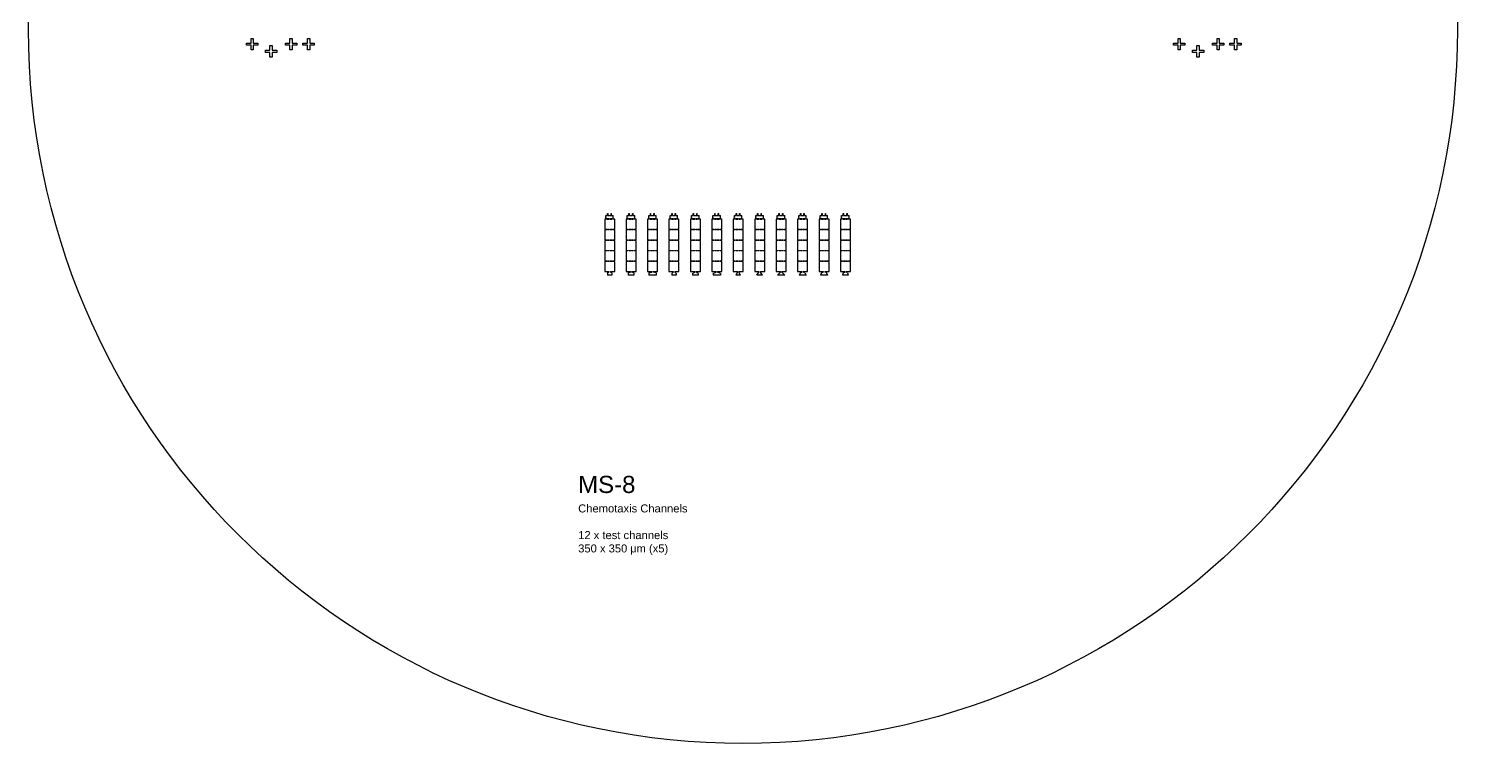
# Model space of a CAD drawing. Header units: millimetres. Extents: x 17265 to 209211, y 27598 to 77598.
# Drawn here: x 159211 to 209211, y 27598 to 52624 of the extents above; entities that cross this region are included whole.
import ezdxf

# ---------------------------------------------------------------- set-up
doc = ezdxf.new("R2010")
doc.units = ezdxf.units.MM
doc.layers.add('CLEAR', color=140, linetype='Continuous')
doc.layers.add('OPAQUE', color=10, linetype='Continuous')
doc.styles.get("Standard").update_dxf_attribs({"font": 'arial.ttf'})

msp = doc.modelspace()

# ---------------------------------------------------------------- linework, layer by layer
at = {"layer": 'CLEAR'}
for p, q in [((179411, 45980), (179411, 46080)), ((179411, 46080), (179471, 46080)), ((179471, 46080), (179471, 46150)), ((179471, 46150), (179491, 46150)), ((179491, 46080), (179491, 46150)), ((179491, 46080), (179593, 46080)), ((179593, 46080), (179593, 46150)), ((179593, 46150), (179613, 46150)), ((179613, 46080), (179613, 46150)), ((179613, 46080), (179673, 46080)), ((179673, 45980), (179673, 46080)), ((180161, 45980), (180161, 46080)), ((180161, 46080), (180221, 46080)), ((180221, 46080), (180221, 46150)), ((180221, 46150), (180241, 46150)), ((180241, 46080), (180241, 46150)), ((180241, 46080), (180343, 46080)), ((180343, 46080), (180343, 46150)), ((180343, 46150), (180363, 46150)), ((180363, 46080), (180363, 46150)), ((180363, 46080), (180423, 46080)), ((180423, 45980), (180423, 46080)), ((180911, 45980), (180911, 46080)), ((180911, 46080), (180971, 46080)), ((180971, 46080), (180971, 46150)), ((180971, 46150), (180991, 46150)), ((180991, 46080), (180991, 46150)), ((180991, 46080), (181093, 46080)), ((181093, 46080), (181093, 46150)), ((181093, 46150), (181113, 46150)), ((181113, 46080), (181113, 46150)), ((181113, 46080), (181173, 46080)), ((181173, 45980), (181173, 46080)), ((181661, 45980), (181661, 46080)), ((181661, 46080), (181721, 46080)), ((181721, 46080), (181721, 46150)), ((181721, 46150), (181741, 46150)), ((181741, 46080), (181741, 46150)), ((181741, 46080), (181843, 46080)), ((181843, 46080), (181843, 46150)), ((181843, 46150), (181863, 46150)), ((181863, 46080), (181863, 46150)), ((181863, 46080), (181923, 46080)), ((181923, 45980), (181923, 46080)), ((182411, 45980), (182411, 46080)), ((182411, 46080), (182471, 46080)), ((182471, 46080), (182471, 46150)), ((182471, 46150), (182491, 46150)), ((182491, 46080), (182491, 46150)), ((182491, 46080), (182593, 46080)), ((182593, 46080), (182593, 46150)), ((182593, 46150), (182613, 46150)), ((182613, 46080), (182613, 46150)), ((182613, 46080), (182673, 46080)), ((182673, 45980), (182673, 46080)), ((183161, 45980), (183161, 46080)), ((183161, 46080), (183221, 46080)), ((183221, 46080), (183221, 46150)), ((183221, 46150), (183241, 46150)), ((183241, 46080), (183241, 46150)), ((183241, 46080), (183343, 46080)), ((183343, 46080), (183343, 46150)), ((183343, 46150), (183363, 46150)), ((183363, 46080), (183363, 46150)), ((183363, 46080), (183423, 46080)), ((183423, 45980), (183423, 46080)), ((183911, 45980), (183911, 46080)), ((183911, 46080), (183971, 46080)), ((183971, 46080), (183971, 46150)), ((183971, 46150), (183991, 46150)), ((183991, 46080), (183991, 46150)), ((183991, 46080), (184093, 46080)), ((184093, 46080), (184093, 46150)), ((184093, 46150), (184113, 46150)), ((184113, 46080), (184113, 46150)), ((184113, 46080), (184173, 46080)), ((184173, 45980), (184173, 46080)), ((184661, 45980), (184661, 46080)), ((184661, 46080), (184721, 46080)), ((184721, 46080), (184721, 46150)), ((184721, 46150), (184741, 46150)), ((184741, 46080), (184741, 46150)), ((184741, 46080), (184843, 46080)), ((184843, 46080), (184843, 46150)), ((184843, 46150), (184863, 46150)), ((184863, 46080), (184863, 46150)), ((184863, 46080), (184923, 46080)), ((184923, 45980), (184923, 46080)), ((185411, 45980), (185411, 46080)), ((185411, 46080), (185471, 46080)), ((185471, 46080), (185471, 46150)), ((185471, 46150), (185491, 46150)), ((185491, 46080), (185491, 46150)), ((185491, 46080), (185593, 46080)), ((185593, 46080), (185593, 46150)), ((185593, 46150), (185613, 46150)), ((185613, 46080), (185613, 46150)), ((185613, 46080), (185673, 46080)), ((185673, 45980), (185673, 46080)), ((186161, 45980), (186161, 46080)), ((186161, 46080), (186221, 46080)), ((186221, 46080), (186221, 46150)), ((186221, 46150), (186241, 46150)), ((186241, 46080), (186241, 46150)), ((186241, 46080), (186343, 46080)), ((186343, 46080), (186343, 46150)), ((186343, 46150), (186363, 46150)), ((186363, 46080), (186363, 46150)), ((186363, 46080), (186423, 46080)), ((186423, 45980), (186423, 46080)), ((186911, 45980), (186911, 46080)), ((186911, 46080), (186971, 46080)), ((186971, 46080), (186971, 46150)), ((186971, 46150), (186991, 46150)), ((186991, 46080), (186991, 46150)), ((186991, 46080), (187093, 46080)), ((187093, 46080), (187093, 46150)), ((187093, 46150), (187113, 46150)), ((187113, 46080), (187113, 46150)), ((187113, 46080), (187173, 46080)), ((187173, 45980), (187173, 46080)), ((187661, 45980), (187661, 46080)), ((187661, 46080), (187721, 46080)), ((187721, 46080), (187721, 46150)), ((187721, 46150), (187741, 46150)), ((187741, 46080), (187741, 46150)), ((187741, 46080), (187843, 46080)), ((187843, 46080), (187843, 46150)), ((187843, 46150), (187863, 46150)), ((187863, 46080), (187863, 46150)), ((187863, 46080), (187923, 46080)), ((187923, 45980), (187923, 46080)), ((179441, 45980), (179411, 45980)), ((179441, 45950), (179441, 45980)), ((179443, 45600), (179443, 45580)), ((179643, 45950), (179643, 45980)), ((179643, 45980), (179673, 45980)), ((179648, 45580), (179648, 45600)), ((180191, 45980), (180161, 45980)), ((180191, 45950), (180191, 45980)), ((180193, 45600), (180193, 45580)), ((180393, 45950), (180393, 45980)), ((180393, 45980), (180423, 45980)), ((180398, 45580), (180398, 45600)), ((180941, 45980), (180911, 45980)), ((180941, 45950), (180941, 45980)), ((180943, 45600), (180943, 45580)), ((181143, 45950), (181143, 45980)), ((181143, 45980), (181173, 45980)), ((181148, 45580), (181148, 45600)), ((181691, 45980), (181661, 45980)), ((181691, 45950), (181691, 45980)), ((181693, 45600), (181693, 45580)), ((181893, 45950), (181893, 45980)), ((181893, 45980), (181923, 45980)), ((181898, 45580), (181898, 45600)), ((182441, 45980), (182411, 45980)), ((182441, 45950), (182441, 45980)), ((182443, 45600), (182443, 45580)), ((182643, 45950), (182643, 45980)), ((182643, 45980), (182673, 45980)), ((182648, 45580), (182648, 45600)), ((183191, 45980), (183161, 45980)), ((183191, 45950), (183191, 45980)), ((183193, 45600), (183193, 45580)), ((183393, 45950), (183393, 45980)), ((183393, 45980), (183423, 45980)), ((183398, 45580), (183398, 45600)), ((183941, 45980), (183911, 45980)), ((183941, 45950), (183941, 45980)), ((183943, 45600), (183943, 45580)), ((184143, 45950), (184143, 45980)), ((184143, 45980), (184173, 45980)), ((184148, 45580), (184148, 45600)), ((184691, 45980), (184661, 45980)), ((184691, 45950), (184691, 45980)), ((184693, 45600), (184693, 45580)), ((184893, 45950), (184893, 45980)), ((184893, 45980), (184923, 45980)), ((184898, 45580), (184898, 45600)), ((185441, 45980), (185411, 45980)), ((185441, 45950), (185441, 45980)), ((185443, 45600), (185443, 45580)), ((185643, 45950), (185643, 45980)), ((185643, 45980), (185673, 45980)), ((185648, 45580), (185648, 45600)), ((186191, 45980), (186161, 45980)), ((186191, 45950), (186191, 45980)), ((186193, 45600), (186193, 45580)), ((186393, 45950), (186393, 45980)), ((186393, 45980), (186423, 45980)), ((186398, 45580), (186398, 45600)), ((186941, 45980), (186911, 45980)), ((186941, 45950), (186941, 45980)), ((186943, 45600), (186943, 45580)), ((187143, 45950), (187143, 45980)), ((187143, 45980), (187173, 45980)), ((187148, 45580), (187148, 45600)), ((187691, 45980), (187661, 45980)), ((187691, 45950), (187691, 45980)), ((187693, 45600), (187693, 45580)), ((187893, 45950), (187893, 45980)), ((187893, 45980), (187923, 45980)), ((187898, 45580), (187898, 45600)), ((179443, 45230), (179443, 45210)), ((179648, 45210), (179648, 45230)), ((180193, 45230), (180193, 45210)), ((180398, 45210), (180398, 45230)), ((180943, 45230), (180943, 45210)), ((181148, 45210), (181148, 45230)), ((181693, 45230), (181693, 45210)), ((181898, 45210), (181898, 45230)), ((182443, 45230), (182443, 45210)), ((182648, 45210), (182648, 45230)), ((183193, 45230), (183193, 45210)), ((183398, 45210), (183398, 45230)), ((183943, 45230), (183943, 45210)), ((184148, 45210), (184148, 45230)), ((184693, 45230), (184693, 45210)), ((184898, 45210), (184898, 45230)), ((185443, 45230), (185443, 45210)), ((185648, 45210), (185648, 45230)), ((186193, 45230), (186193, 45210)), ((186398, 45210), (186398, 45230)), ((186943, 45230), (186943, 45210)), ((187148, 45210), (187148, 45230)), ((187693, 45230), (187693, 45210)), ((187898, 45210), (187898, 45230)), ((179443, 44860), (179443, 44840)), ((179648, 44840), (179648, 44860)), ((180193, 44860), (180193, 44840)), ((180398, 44840), (180398, 44860)), ((180943, 44860), (180943, 44840)), ((181148, 44840), (181148, 44860)), ((181693, 44860), (181693, 44840)), ((181898, 44840), (181898, 44860)), ((182443, 44860), (182443, 44840)), ((182648, 44840), (182648, 44860)), ((183193, 44860), (183193, 44840)), ((183398, 44840), (183398, 44860)), ((183943, 44860), (183943, 44840)), ((184148, 44840), (184148, 44860)), ((184693, 44860), (184693, 44840)), ((184898, 44840), (184898, 44860)), ((185443, 44860), (185443, 44840)), ((185648, 44840), (185648, 44860)), ((186193, 44860), (186193, 44840)), ((186398, 44840), (186398, 44860)), ((186943, 44860), (186943, 44840)), ((187148, 44840), (187148, 44860)), ((187693, 44860), (187693, 44840)), ((187898, 44840), (187898, 44860)), ((179443, 44490), (179443, 44470)), ((179471, 44075), (179521, 44100)), ((179471, 44075), (179471, 43995)), ((179521, 44120), (179521, 44100)), ((179571, 44120), (179571, 44100)), ((179621, 44075), (179571, 44100)), ((179621, 44075), (179621, 43995)), ((179648, 44470), (179648, 44490)), ((180193, 44490), (180193, 44470)), ((180196, 44075), (180271, 44100)), ((180196, 44075), (180196, 43995)), ((180271, 44120), (180271, 44100)), ((180321, 44120), (180321, 44100)), ((180396, 44075), (180321, 44100)), ((180396, 44075), (180396, 43995)), ((180398, 44470), (180398, 44490)), ((180921, 44075), (181021, 44100)), ((180921, 44075), (180921, 43995)), ((180943, 44490), (180943, 44470)), ((181021, 44120), (181021, 44100)), ((181071, 44120), (181071, 44100)), ((181171, 44075), (181071, 44100)), ((181148, 44470), (181148, 44490)), ((181171, 44075), (181171, 43995)), ((181693, 44490), (181693, 44470)), ((181721, 44050), (181771, 44100)), ((181721, 44050), (181721, 43995)), ((181771, 44120), (181771, 44100)), ((181821, 44120), (181821, 44100)), ((181871, 44050), (181821, 44100)), ((181871, 44050), (181871, 43995)), ((181898, 44470), (181898, 44490)), ((182443, 44490), (182443, 44470)), ((182446, 44050), (182521, 44100)), ((182446, 44050), (182446, 43995)), ((182521, 44120), (182521, 44100)), ((182571, 44120), (182571, 44100)), ((182646, 44050), (182571, 44100)), ((182646, 44050), (182646, 43995)), ((182648, 44470), (182648, 44490)), ((183171, 44050), (183271, 44100)), ((183171, 44050), (183171, 43995)), ((183193, 44490), (183193, 44470)), ((183271, 44120), (183271, 44100)), ((183321, 44120), (183321, 44100)), ((183421, 44050), (183321, 44100)), ((183398, 44470), (183398, 44490)), ((183421, 44050), (183421, 43995)), ((183943, 44490), (183943, 44470)), ((183971, 43995), (184021, 44100)), ((184021, 44120), (184021, 44100)), ((184071, 44120), (184071, 44100)), ((184121, 43995), (184071, 44100)), ((184148, 44470), (184148, 44490)), ((184693, 44490), (184693, 44470)), ((184696, 43995), (184771, 44100)), ((184771, 44120), (184771, 44100)), ((184821, 44120), (184821, 44100)), ((184896, 43995), (184821, 44100)), ((184898, 44470), (184898, 44490)), ((185421, 43995), (185521, 44100)), ((185443, 44490), (185443, 44470)), ((185521, 44120), (185521, 44100)), ((185571, 44120), (185571, 44100)), ((185671, 43995), (185571, 44100)), ((185648, 44470), (185648, 44490)), ((186221, 44075), (186171, 43995)), ((186193, 44490), (186193, 44470)), ((186221, 44075), (186271, 44100)), ((186271, 44120), (186271, 44100)), ((186321, 44120), (186321, 44100)), ((186371, 44075), (186321, 44100)), ((186371, 44075), (186421, 43995)), ((186398, 44470), (186398, 44490)), ((186971, 44090), (186921, 43995)), ((186943, 44490), (186943, 44470)), ((186971, 44090), (187021, 44100)), ((187021, 44120), (187021, 44100)), ((187071, 44120), (187071, 44100)), ((187121, 44090), (187071, 44100)), ((187121, 44090), (187171, 43995)), ((187148, 44470), (187148, 44490)), ((187693, 44490), (187693, 44470)), ((187721, 44075), (187696, 43995)), ((187721, 44075), (187771, 44100)), ((187771, 44120), (187771, 44100)), ((187821, 44120), (187821, 44100)), ((187871, 44075), (187821, 44100)), ((187871, 44075), (187896, 43995)), ((187898, 44470), (187898, 44490)), ((179621, 43995), (179471, 43995)), ((180396, 43995), (180196, 43995)), ((181171, 43995), (180921, 43995)), ((181871, 43995), (181721, 43995)), ((182646, 43995), (182446, 43995)), ((183421, 43995), (183171, 43995)), ((183971, 43995), (183971, 43995)), ((184121, 43995), (183971, 43995)), ((184121, 43995), (184121, 43995)), ((184696, 43995), (184696, 43995)), ((184896, 43995), (184696, 43995)), ((184896, 43995), (184896, 43995)), ((185421, 43995), (185421, 43995)), ((185671, 43995), (185421, 43995)), ((185671, 43995), (185671, 43995)), ((186421, 43995), (186171, 43995)), ((187171, 43995), (186921, 43995)), ((187896, 43995), (187696, 43995))]:
    msp.add_line(p, q, dxfattribs=at)
for points in [[(179441, 45950), (179371, 45950), (179371, 45600), (179443, 45600)], [(179443, 45580), (179371, 45580), (179371, 45230), (179443, 45230)], [(179648, 45600), (179721, 45600), (179721, 45950), (179643, 45950)], [(179648, 45230), (179721, 45230), (179721, 45580), (179648, 45580)], [(180191, 45950), (180121, 45950), (180121, 45600), (180193, 45600)], [(180193, 45580), (180121, 45580), (180121, 45230), (180193, 45230)], [(180398, 45600), (180471, 45600), (180471, 45950), (180393, 45950)], [(180398, 45230), (180471, 45230), (180471, 45580), (180398, 45580)], [(180941, 45950), (180871, 45950), (180871, 45600), (180943, 45600)], [(180943, 45580), (180871, 45580), (180871, 45230), (180943, 45230)], [(181148, 45600), (181221, 45600), (181221, 45950), (181143, 45950)], [(181148, 45230), (181221, 45230), (181221, 45580), (181148, 45580)], [(181691, 45950), (181621, 45950), (181621, 45600), (181693, 45600)], [(181693, 45580), (181621, 45580), (181621, 45230), (181693, 45230)], [(181898, 45600), (181971, 45600), (181971, 45950), (181893, 45950)], [(181898, 45230), (181971, 45230), (181971, 45580), (181898, 45580)], [(182441, 45950), (182371, 45950), (182371, 45600), (182443, 45600)], [(182443, 45580), (182371, 45580), (182371, 45230), (182443, 45230)], [(182648, 45600), (182721, 45600), (182721, 45950), (182643, 45950)], [(182648, 45230), (182721, 45230), (182721, 45580), (182648, 45580)], [(183191, 45950), (183121, 45950), (183121, 45600), (183193, 45600)], [(183193, 45580), (183121, 45580), (183121, 45230), (183193, 45230)], [(183398, 45600), (183471, 45600), (183471, 45950), (183393, 45950)], [(183398, 45230), (183471, 45230), (183471, 45580), (183398, 45580)], [(183941, 45950), (183871, 45950), (183871, 45600), (183943, 45600)], [(183943, 45580), (183871, 45580), (183871, 45230), (183943, 45230)], [(184148, 45600), (184221, 45600), (184221, 45950), (184143, 45950)], [(184148, 45230), (184221, 45230), (184221, 45580), (184148, 45580)], [(184691, 45950), (184621, 45950), (184621, 45600), (184693, 45600)], [(184693, 45580), (184621, 45580), (184621, 45230), (184693, 45230)], [(184898, 45600), (184971, 45600), (184971, 45950), (184893, 45950)], [(184898, 45230), (184971, 45230), (184971, 45580), (184898, 45580)], [(185441, 45950), (185371, 45950), (185371, 45600), (185443, 45600)], [(185443, 45580), (185371, 45580), (185371, 45230), (185443, 45230)], [(185648, 45600), (185721, 45600), (185721, 45950), (185643, 45950)], [(185648, 45230), (185721, 45230), (185721, 45580), (185648, 45580)], [(186191, 45950), (186121, 45950), (186121, 45600), (186193, 45600)], [(186193, 45580), (186121, 45580), (186121, 45230), (186193, 45230)], [(186398, 45600), (186471, 45600), (186471, 45950), (186393, 45950)], [(186398, 45230), (186471, 45230), (186471, 45580), (186398, 45580)], [(186941, 45950), (186871, 45950), (186871, 45600), (186943, 45600)], [(186943, 45580), (186871, 45580), (186871, 45230), (186943, 45230)], [(187148, 45600), (187221, 45600), (187221, 45950), (187143, 45950)], [(187148, 45230), (187221, 45230), (187221, 45580), (187148, 45580)], [(187691, 45950), (187621, 45950), (187621, 45600), (187693, 45600)], [(187693, 45580), (187621, 45580), (187621, 45230), (187693, 45230)], [(187898, 45600), (187971, 45600), (187971, 45950), (187893, 45950)], [(187898, 45230), (187971, 45230), (187971, 45580), (187898, 45580)], [(179443, 45210), (179371, 45210), (179371, 44860), (179443, 44860)], [(179648, 44860), (179721, 44860), (179721, 45210), (179648, 45210)], [(180193, 45210), (180121, 45210), (180121, 44860), (180193, 44860)], [(180398, 44860), (180471, 44860), (180471, 45210), (180398, 45210)], [(180943, 45210), (180871, 45210), (180871, 44860), (180943, 44860)], [(181148, 44860), (181221, 44860), (181221, 45210), (181148, 45210)], [(181693, 45210), (181621, 45210), (181621, 44860), (181693, 44860)], [(181898, 44860), (181971, 44860), (181971, 45210), (181898, 45210)], [(182443, 45210), (182371, 45210), (182371, 44860), (182443, 44860)], [(182648, 44860), (182721, 44860), (182721, 45210), (182648, 45210)], [(183193, 45210), (183121, 45210), (183121, 44860), (183193, 44860)], [(183398, 44860), (183471, 44860), (183471, 45210), (183398, 45210)], [(183943, 45210), (183871, 45210), (183871, 44860), (183943, 44860)], [(184148, 44860), (184221, 44860), (184221, 45210), (184148, 45210)], [(184693, 45210), (184621, 45210), (184621, 44860), (184693, 44860)], [(184898, 44860), (184971, 44860), (184971, 45210), (184898, 45210)], [(185443, 45210), (185371, 45210), (185371, 44860), (185443, 44860)], [(185648, 44860), (185721, 44860), (185721, 45210), (185648, 45210)], [(186193, 45210), (186121, 45210), (186121, 44860), (186193, 44860)], [(186398, 44860), (186471, 44860), (186471, 45210), (186398, 45210)], [(186943, 45210), (186871, 45210), (186871, 44860), (186943, 44860)], [(187148, 44860), (187221, 44860), (187221, 45210), (187148, 45210)], [(187693, 45210), (187621, 45210), (187621, 44860), (187693, 44860)], [(187898, 44860), (187971, 44860), (187971, 45210), (187898, 45210)], [(179443, 44840), (179371, 44840), (179371, 44490), (179443, 44490)], [(179648, 44490), (179721, 44490), (179721, 44840), (179648, 44840)], [(180193, 44840), (180121, 44840), (180121, 44490), (180193, 44490)], [(180398, 44490), (180471, 44490), (180471, 44840), (180398, 44840)], [(180943, 44840), (180871, 44840), (180871, 44490), (180943, 44490)], [(181148, 44490), (181221, 44490), (181221, 44840), (181148, 44840)], [(181693, 44840), (181621, 44840), (181621, 44490), (181693, 44490)], [(181898, 44490), (181971, 44490), (181971, 44840), (181898, 44840)], [(182443, 44840), (182371, 44840), (182371, 44490), (182443, 44490)], [(182648, 44490), (182721, 44490), (182721, 44840), (182648, 44840)], [(183193, 44840), (183121, 44840), (183121, 44490), (183193, 44490)], [(183398, 44490), (183471, 44490), (183471, 44840), (183398, 44840)], [(183943, 44840), (183871, 44840), (183871, 44490), (183943, 44490)], [(184148, 44490), (184221, 44490), (184221, 44840), (184148, 44840)], [(184693, 44840), (184621, 44840), (184621, 44490), (184693, 44490)], [(184898, 44490), (184971, 44490), (184971, 44840), (184898, 44840)], [(185443, 44840), (185371, 44840), (185371, 44490), (185443, 44490)], [(185648, 44490), (185721, 44490), (185721, 44840), (185648, 44840)], [(186193, 44840), (186121, 44840), (186121, 44490), (186193, 44490)], [(186398, 44490), (186471, 44490), (186471, 44840), (186398, 44840)], [(186943, 44840), (186871, 44840), (186871, 44490), (186943, 44490)], [(187148, 44490), (187221, 44490), (187221, 44840), (187148, 44840)], [(187693, 44840), (187621, 44840), (187621, 44490), (187693, 44490)], [(187898, 44490), (187971, 44490), (187971, 44840), (187898, 44840)], [(179443, 44470), (179371, 44470), (179371, 44120), (179521, 44120)], [(179571, 44120), (179721, 44120), (179721, 44470), (179648, 44470)], [(180193, 44470), (180121, 44470), (180121, 44120), (180271, 44120)], [(180321, 44120), (180471, 44120), (180471, 44470), (180398, 44470)], [(180943, 44470), (180871, 44470), (180871, 44120), (181021, 44120)], [(181071, 44120), (181221, 44120), (181221, 44470), (181148, 44470)], [(181693, 44470), (181621, 44470), (181621, 44120), (181771, 44120)], [(181821, 44120), (181971, 44120), (181971, 44470), (181898, 44470)], [(182443, 44470), (182371, 44470), (182371, 44120), (182521, 44120)], [(182571, 44120), (182721, 44120), (182721, 44470), (182648, 44470)], [(183193, 44470), (183121, 44470), (183121, 44120), (183271, 44120)], [(183321, 44120), (183471, 44120), (183471, 44470), (183398, 44470)], [(183943, 44470), (183871, 44470), (183871, 44120), (184021, 44120)], [(184071, 44120), (184221, 44120), (184221, 44470), (184148, 44470)], [(184693, 44470), (184621, 44470), (184621, 44120), (184771, 44120)], [(184821, 44120), (184971, 44120), (184971, 44470), (184898, 44470)], [(185443, 44470), (185371, 44470), (185371, 44120), (185521, 44120)], [(185571, 44120), (185721, 44120), (185721, 44470), (185648, 44470)], [(186193, 44470), (186121, 44470), (186121, 44120), (186271, 44120)], [(186321, 44120), (186471, 44120), (186471, 44470), (186398, 44470)], [(186943, 44470), (186871, 44470), (186871, 44120), (187021, 44120)], [(187071, 44120), (187221, 44120), (187221, 44470), (187148, 44470)], [(187693, 44470), (187621, 44470), (187621, 44120), (187771, 44120)], [(187821, 44120), (187971, 44120), (187971, 44470), (187898, 44470)]]:
    msp.add_lwpolyline(points, dxfattribs=at)
at = {"layer": 'OPAQUE'}
for p, q in [((179461, 45980), (179531, 45980)), ((179461, 45980), (179461, 45950)), ((179461, 45950), (179531, 45950)), ((179473, 45600), (179473, 45580)), ((179531, 45950), (179531, 45980)), ((179531, 45580), (179531, 45600)), ((179561, 45980), (179623, 45980)), ((179561, 45980), (179561, 45950)), ((179561, 45950), (179623, 45950)), ((179561, 45580), (179561, 45600)), ((179618, 45580), (179618, 45600)), ((179623, 45950), (179623, 45980)), ((180211, 45980), (180281, 45980)), ((180211, 45980), (180211, 45950)), ((180211, 45950), (180281, 45950)), ((180223, 45600), (180223, 45580)), ((180281, 45950), (180281, 45980)), ((180281, 45580), (180281, 45600)), ((180311, 45980), (180373, 45980)), ((180311, 45980), (180311, 45950)), ((180311, 45950), (180373, 45950)), ((180311, 45580), (180311, 45600)), ((180368, 45580), (180368, 45600)), ((180373, 45950), (180373, 45980)), ((180961, 45980), (181031, 45980)), ((180961, 45980), (180961, 45950)), ((180961, 45950), (181031, 45950)), ((180973, 45600), (180973, 45580)), ((181031, 45950), (181031, 45980)), ((181031, 45580), (181031, 45600)), ((181061, 45980), (181123, 45980)), ((181061, 45980), (181061, 45950)), ((181061, 45950), (181123, 45950)), ((181061, 45580), (181061, 45600)), ((181118, 45580), (181118, 45600)), ((181123, 45950), (181123, 45980)), ((181711, 45980), (181781, 45980)), ((181711, 45980), (181711, 45950)), ((181711, 45950), (181781, 45950)), ((181723, 45600), (181723, 45580)), ((181781, 45950), (181781, 45980)), ((181781, 45580), (181781, 45600)), ((181811, 45980), (181873, 45980)), ((181811, 45980), (181811, 45950)), ((181811, 45950), (181873, 45950)), ((181811, 45580), (181811, 45600)), ((181868, 45580), (181868, 45600)), ((181873, 45950), (181873, 45980)), ((182461, 45980), (182531, 45980)), ((182461, 45980), (182461, 45950)), ((182461, 45950), (182531, 45950)), ((182473, 45600), (182473, 45580)), ((182531, 45950), (182531, 45980)), ((182531, 45580), (182531, 45600)), ((182561, 45980), (182623, 45980)), ((182561, 45980), (182561, 45950)), ((182561, 45950), (182623, 45950)), ((182561, 45580), (182561, 45600)), ((182618, 45580), (182618, 45600)), ((182623, 45950), (182623, 45980)), ((183211, 45980), (183281, 45980)), ((183211, 45980), (183211, 45950)), ((183211, 45950), (183281, 45950)), ((183223, 45600), (183223, 45580)), ((183281, 45950), (183281, 45980)), ((183281, 45580), (183281, 45600)), ((183311, 45980), (183373, 45980)), ((183311, 45980), (183311, 45950)), ((183311, 45950), (183373, 45950)), ((183311, 45580), (183311, 45600)), ((183368, 45580), (183368, 45600)), ((183373, 45950), (183373, 45980)), ((183961, 45980), (184031, 45980)), ((183961, 45980), (183961, 45950)), ((183961, 45950), (184031, 45950)), ((183973, 45600), (183973, 45580)), ((184031, 45950), (184031, 45980)), ((184031, 45580), (184031, 45600)), ((184061, 45980), (184123, 45980)), ((184061, 45980), (184061, 45950)), ((184061, 45950), (184123, 45950)), ((184061, 45580), (184061, 45600)), ((184118, 45580), (184118, 45600)), ((184123, 45950), (184123, 45980)), ((184711, 45980), (184781, 45980)), ((184711, 45980), (184711, 45950)), ((184711, 45950), (184781, 45950)), ((184723, 45600), (184723, 45580)), ((184781, 45950), (184781, 45980)), ((184781, 45580), (184781, 45600)), ((184811, 45980), (184873, 45980)), ((184811, 45980), (184811, 45950)), ((184811, 45950), (184873, 45950)), ((184811, 45580), (184811, 45600)), ((184868, 45580), (184868, 45600)), ((184873, 45950), (184873, 45980)), ((185461, 45980), (185531, 45980)), ((185461, 45980), (185461, 45950)), ((185461, 45950), (185531, 45950)), ((185473, 45600), (185473, 45580)), ((185531, 45950), (185531, 45980)), ((185531, 45580), (185531, 45600)), ((185561, 45980), (185623, 45980)), ((185561, 45980), (185561, 45950)), ((185561, 45950), (185623, 45950)), ((185561, 45580), (185561, 45600)), ((185618, 45580), (185618, 45600)), ((185623, 45950), (185623, 45980)), ((186211, 45980), (186281, 45980)), ((186211, 45980), (186211, 45950)), ((186211, 45950), (186281, 45950)), ((186223, 45600), (186223, 45580)), ((186281, 45950), (186281, 45980)), ((186281, 45580), (186281, 45600)), ((186311, 45980), (186373, 45980)), ((186311, 45980), (186311, 45950)), ((186311, 45950), (186373, 45950)), ((186311, 45580), (186311, 45600)), ((186368, 45580), (186368, 45600)), ((186373, 45950), (186373, 45980)), ((186961, 45980), (187031, 45980)), ((186961, 45980), (186961, 45950)), ((186961, 45950), (187031, 45950)), ((186973, 45600), (186973, 45580)), ((187031, 45950), (187031, 45980)), ((187031, 45580), (187031, 45600)), ((187061, 45980), (187123, 45980)), ((187061, 45980), (187061, 45950)), ((187061, 45950), (187123, 45950)), ((187061, 45580), (187061, 45600)), ((187118, 45580), (187118, 45600)), ((187123, 45950), (187123, 45980)), ((187711, 45980), (187781, 45980)), ((187711, 45980), (187711, 45950)), ((187711, 45950), (187781, 45950)), ((187723, 45600), (187723, 45580)), ((187781, 45950), (187781, 45980)), ((187781, 45580), (187781, 45600)), ((187811, 45980), (187873, 45980)), ((187811, 45980), (187811, 45950)), ((187811, 45950), (187873, 45950)), ((187811, 45580), (187811, 45600)), ((187868, 45580), (187868, 45600)), ((187873, 45950), (187873, 45980)), ((179473, 45230), (179473, 45210)), ((179531, 45210), (179531, 45230)), ((179561, 45210), (179561, 45230)), ((179618, 45210), (179618, 45230)), ((180223, 45230), (180223, 45210)), ((180281, 45210), (180281, 45230)), ((180311, 45210), (180311, 45230)), ((180368, 45210), (180368, 45230)), ((180973, 45230), (180973, 45210)), ((181031, 45210), (181031, 45230)), ((181061, 45210), (181061, 45230)), ((181118, 45210), (181118, 45230)), ((181723, 45230), (181723, 45210)), ((181781, 45210), (181781, 45230)), ((181811, 45210), (181811, 45230)), ((181868, 45210), (181868, 45230)), ((182473, 45230), (182473, 45210)), ((182531, 45210), (182531, 45230)), ((182561, 45210), (182561, 45230)), ((182618, 45210), (182618, 45230)), ((183223, 45230), (183223, 45210)), ((183281, 45210), (183281, 45230)), ((183311, 45210), (183311, 45230)), ((183368, 45210), (183368, 45230)), ((183973, 45230), (183973, 45210)), ((184031, 45210), (184031, 45230)), ((184061, 45210), (184061, 45230)), ((184118, 45210), (184118, 45230)), ((184723, 45230), (184723, 45210)), ((184781, 45210), (184781, 45230)), ((184811, 45210), (184811, 45230)), ((184868, 45210), (184868, 45230)), ((185473, 45230), (185473, 45210)), ((185531, 45210), (185531, 45230)), ((185561, 45210), (185561, 45230)), ((185618, 45210), (185618, 45230)), ((186223, 45230), (186223, 45210)), ((186281, 45210), (186281, 45230)), ((186311, 45210), (186311, 45230)), ((186368, 45210), (186368, 45230)), ((186973, 45230), (186973, 45210)), ((187031, 45210), (187031, 45230)), ((187061, 45210), (187061, 45230)), ((187118, 45210), (187118, 45230)), ((187723, 45230), (187723, 45210)), ((187781, 45210), (187781, 45230)), ((187811, 45210), (187811, 45230)), ((187868, 45210), (187868, 45230)), ((179473, 44860), (179473, 44840)), ((179531, 44840), (179531, 44860)), ((179561, 44840), (179561, 44860)), ((179618, 44840), (179618, 44860)), ((180223, 44860), (180223, 44840)), ((180281, 44840), (180281, 44860)), ((180311, 44840), (180311, 44860)), ((180368, 44840), (180368, 44860)), ((180973, 44860), (180973, 44840)), ((181031, 44840), (181031, 44860)), ((181061, 44840), (181061, 44860)), ((181118, 44840), (181118, 44860)), ((181723, 44860), (181723, 44840)), ((181781, 44840), (181781, 44860)), ((181811, 44840), (181811, 44860)), ((181868, 44840), (181868, 44860)), ((182473, 44860), (182473, 44840)), ((182531, 44840), (182531, 44860)), ((182561, 44840), (182561, 44860)), ((182618, 44840), (182618, 44860)), ((183223, 44860), (183223, 44840)), ((183281, 44840), (183281, 44860)), ((183311, 44840), (183311, 44860)), ((183368, 44840), (183368, 44860)), ((183973, 44860), (183973, 44840)), ((184031, 44840), (184031, 44860)), ((184061, 44840), (184061, 44860)), ((184118, 44840), (184118, 44860)), ((184723, 44860), (184723, 44840)), ((184781, 44840), (184781, 44860)), ((184811, 44840), (184811, 44860)), ((184868, 44840), (184868, 44860)), ((185473, 44860), (185473, 44840)), ((185531, 44840), (185531, 44860)), ((185561, 44840), (185561, 44860)), ((185618, 44840), (185618, 44860)), ((186223, 44860), (186223, 44840)), ((186281, 44840), (186281, 44860)), ((186311, 44840), (186311, 44860)), ((186368, 44840), (186368, 44860)), ((186973, 44860), (186973, 44840)), ((187031, 44840), (187031, 44860)), ((187061, 44840), (187061, 44860)), ((187118, 44840), (187118, 44860)), ((187723, 44860), (187723, 44840)), ((187781, 44840), (187781, 44860)), ((187811, 44840), (187811, 44860)), ((187868, 44840), (187868, 44860)), ((179473, 44490), (179473, 44470)), ((179531, 44470), (179531, 44490)), ((179561, 44470), (179561, 44490)), ((179618, 44470), (179618, 44490)), ((180223, 44490), (180223, 44470)), ((180281, 44470), (180281, 44490)), ((180311, 44470), (180311, 44490)), ((180368, 44470), (180368, 44490)), ((180973, 44490), (180973, 44470)), ((181031, 44470), (181031, 44490)), ((181061, 44470), (181061, 44490)), ((181118, 44470), (181118, 44490)), ((181723, 44490), (181723, 44470)), ((181781, 44470), (181781, 44490)), ((181811, 44470), (181811, 44490)), ((181868, 44470), (181868, 44490)), ((182473, 44490), (182473, 44470)), ((182531, 44470), (182531, 44490)), ((182561, 44470), (182561, 44490)), ((182618, 44470), (182618, 44490)), ((183223, 44490), (183223, 44470)), ((183281, 44470), (183281, 44490)), ((183311, 44470), (183311, 44490)), ((183368, 44470), (183368, 44490)), ((183973, 44490), (183973, 44470)), ((184031, 44470), (184031, 44490)), ((184061, 44470), (184061, 44490)), ((184118, 44470), (184118, 44490)), ((184723, 44490), (184723, 44470)), ((184781, 44470), (184781, 44490)), ((184811, 44470), (184811, 44490)), ((184868, 44470), (184868, 44490)), ((185473, 44490), (185473, 44470)), ((185531, 44470), (185531, 44490)), ((185561, 44470), (185561, 44490)), ((185618, 44470), (185618, 44490)), ((186223, 44490), (186223, 44470)), ((186281, 44470), (186281, 44490)), ((186311, 44470), (186311, 44490)), ((186368, 44470), (186368, 44490)), ((186973, 44490), (186973, 44470)), ((187031, 44470), (187031, 44490)), ((187061, 44470), (187061, 44490)), ((187118, 44470), (187118, 44490)), ((187723, 44490), (187723, 44470)), ((187781, 44470), (187781, 44490)), ((187811, 44470), (187811, 44490)), ((187868, 44470), (187868, 44490))]:
    msp.add_line(p, q, dxfattribs=at)
for points in [[(166995, 52118), (166995, 52278), (167075, 52278), (167075, 52118), (167235, 52118), (167235, 52038), (167075, 52038), (167075, 51878), (166995, 51878), (166995, 52038), (166835, 52038), (166835, 52118)], [(167657, 51867), (167657, 52027), (167737, 52027), (167737, 51867), (167897, 51867), (167897, 51787), (167737, 51787), (167737, 51627), (167657, 51627), (167657, 51787), (167497, 51787), (167497, 51867)], [(168358, 52118), (168358, 52278), (168438, 52278), (168438, 52118), (168598, 52118), (168598, 52038), (168438, 52038), (168438, 51878), (168358, 51878), (168358, 52038), (168198, 52038), (168198, 52118)], [(168969, 52118), (168969, 52278), (169049, 52278), (169049, 52118), (169209, 52118), (169209, 52038), (169049, 52038), (169049, 51878), (168969, 51878), (168969, 52038), (168809, 52038), (168809, 52118)], [(199435, 52118), (199435, 52278), (199515, 52278), (199515, 52118), (199675, 52118), (199675, 52038), (199515, 52038), (199515, 51878), (199435, 51878), (199435, 52038), (199275, 52038), (199275, 52118)], [(200097, 51867), (200097, 52027), (200177, 52027), (200177, 51867), (200337, 51867), (200337, 51787), (200177, 51787), (200177, 51627), (200097, 51627), (200097, 51787), (199937, 51787), (199937, 51867)], [(200799, 52118), (200799, 52278), (200879, 52278), (200879, 52118), (201039, 52118), (201039, 52038), (200879, 52038), (200879, 51878), (200799, 51878), (200799, 52038), (200639, 52038), (200639, 52118)], [(201409, 52118), (201409, 52278), (201489, 52278), (201489, 52118), (201649, 52118), (201649, 52038), (201489, 52038), (201489, 51878), (201409, 51878), (201409, 52038), (201249, 52038), (201249, 52118)]]:
    msp.add_lwpolyline(points, close=True, dxfattribs=at)
for points in [[(179473, 45600), (179531, 45600)], [(179531, 45580), (179473, 45580)], [(179561, 45600), (179618, 45600)], [(179618, 45580), (179561, 45580)], [(180223, 45600), (180281, 45600)], [(180281, 45580), (180223, 45580)], [(180311, 45600), (180368, 45600)], [(180368, 45580), (180311, 45580)], [(180973, 45600), (181031, 45600)], [(181031, 45580), (180973, 45580)], [(181061, 45600), (181118, 45600)], [(181118, 45580), (181061, 45580)], [(181723, 45600), (181781, 45600)], [(181781, 45580), (181723, 45580)], [(181811, 45600), (181868, 45600)], [(181868, 45580), (181811, 45580)], [(182473, 45600), (182531, 45600)], [(182531, 45580), (182473, 45580)], [(182561, 45600), (182618, 45600)], [(182618, 45580), (182561, 45580)], [(183223, 45600), (183281, 45600)], [(183281, 45580), (183223, 45580)], [(183311, 45600), (183368, 45600)], [(183368, 45580), (183311, 45580)], [(183973, 45600), (184031, 45600)], [(184031, 45580), (183973, 45580)], [(184061, 45600), (184118, 45600)], [(184118, 45580), (184061, 45580)], [(184723, 45600), (184781, 45600)], [(184781, 45580), (184723, 45580)], [(184811, 45600), (184868, 45600)], [(184868, 45580), (184811, 45580)], [(185473, 45600), (185531, 45600)], [(185531, 45580), (185473, 45580)], [(185561, 45600), (185618, 45600)], [(185618, 45580), (185561, 45580)], [(186223, 45600), (186281, 45600)], [(186281, 45580), (186223, 45580)], [(186311, 45600), (186368, 45600)], [(186368, 45580), (186311, 45580)], [(186973, 45600), (187031, 45600)], [(187031, 45580), (186973, 45580)], [(187061, 45600), (187118, 45600)], [(187118, 45580), (187061, 45580)], [(187723, 45600), (187781, 45600)], [(187781, 45580), (187723, 45580)], [(187811, 45600), (187868, 45600)], [(187868, 45580), (187811, 45580)], [(179473, 45230), (179531, 45230)], [(179531, 45210), (179473, 45210)], [(179561, 45230), (179618, 45230)], [(179618, 45210), (179561, 45210)], [(180223, 45230), (180281, 45230)], [(180281, 45210), (180223, 45210)], [(180311, 45230), (180368, 45230)], [(180368, 45210), (180311, 45210)], [(180973, 45230), (181031, 45230)], [(181031, 45210), (180973, 45210)], [(181061, 45230), (181118, 45230)], [(181118, 45210), (181061, 45210)], [(181723, 45230), (181781, 45230)], [(181781, 45210), (181723, 45210)], [(181811, 45230), (181868, 45230)], [(181868, 45210), (181811, 45210)], [(182473, 45230), (182531, 45230)], [(182531, 45210), (182473, 45210)], [(182561, 45230), (182618, 45230)], [(182618, 45210), (182561, 45210)], [(183223, 45230), (183281, 45230)], [(183281, 45210), (183223, 45210)], [(183311, 45230), (183368, 45230)], [(183368, 45210), (183311, 45210)], [(183973, 45230), (184031, 45230)], [(184031, 45210), (183973, 45210)], [(184061, 45230), (184118, 45230)], [(184118, 45210), (184061, 45210)], [(184723, 45230), (184781, 45230)], [(184781, 45210), (184723, 45210)], [(184811, 45230), (184868, 45230)], [(184868, 45210), (184811, 45210)], [(185473, 45230), (185531, 45230)], [(185531, 45210), (185473, 45210)], [(185561, 45230), (185618, 45230)], [(185618, 45210), (185561, 45210)], [(186223, 45230), (186281, 45230)], [(186281, 45210), (186223, 45210)], [(186311, 45230), (186368, 45230)], [(186368, 45210), (186311, 45210)], [(186973, 45230), (187031, 45230)], [(187031, 45210), (186973, 45210)], [(187061, 45230), (187118, 45230)], [(187118, 45210), (187061, 45210)], [(187723, 45230), (187781, 45230)], [(187781, 45210), (187723, 45210)], [(187811, 45230), (187868, 45230)], [(187868, 45210), (187811, 45210)], [(179473, 44860), (179531, 44860)], [(179531, 44840), (179473, 44840)], [(179561, 44860), (179618, 44860)], [(179618, 44840), (179561, 44840)], [(180223, 44860), (180281, 44860)], [(180281, 44840), (180223, 44840)], [(180311, 44860), (180368, 44860)], [(180368, 44840), (180311, 44840)], [(180973, 44860), (181031, 44860)], [(181031, 44840), (180973, 44840)], [(181061, 44860), (181118, 44860)], [(181118, 44840), (181061, 44840)], [(181723, 44860), (181781, 44860)], [(181781, 44840), (181723, 44840)], [(181811, 44860), (181868, 44860)], [(181868, 44840), (181811, 44840)], [(182473, 44860), (182531, 44860)], [(182531, 44840), (182473, 44840)], [(182561, 44860), (182618, 44860)], [(182618, 44840), (182561, 44840)], [(183223, 44860), (183281, 44860)], [(183281, 44840), (183223, 44840)], [(183311, 44860), (183368, 44860)], [(183368, 44840), (183311, 44840)], [(183973, 44860), (184031, 44860)], [(184031, 44840), (183973, 44840)], [(184061, 44860), (184118, 44860)], [(184118, 44840), (184061, 44840)], [(184723, 44860), (184781, 44860)], [(184781, 44840), (184723, 44840)], [(184811, 44860), (184868, 44860)], [(184868, 44840), (184811, 44840)], [(185473, 44860), (185531, 44860)], [(185531, 44840), (185473, 44840)], [(185561, 44860), (185618, 44860)], [(185618, 44840), (185561, 44840)], [(186223, 44860), (186281, 44860)], [(186281, 44840), (186223, 44840)], [(186311, 44860), (186368, 44860)], [(186368, 44840), (186311, 44840)], [(186973, 44860), (187031, 44860)], [(187031, 44840), (186973, 44840)], [(187061, 44860), (187118, 44860)], [(187118, 44840), (187061, 44840)], [(187723, 44860), (187781, 44860)], [(187781, 44840), (187723, 44840)], [(187811, 44860), (187868, 44860)], [(187868, 44840), (187811, 44840)], [(179473, 44490), (179531, 44490)], [(179531, 44470), (179473, 44470)], [(179561, 44490), (179618, 44490)], [(179618, 44470), (179561, 44470)], [(180223, 44490), (180281, 44490)], [(180281, 44470), (180223, 44470)], [(180311, 44490), (180368, 44490)], [(180368, 44470), (180311, 44470)], [(180973, 44490), (181031, 44490)], [(181031, 44470), (180973, 44470)], [(181061, 44490), (181118, 44490)], [(181118, 44470), (181061, 44470)], [(181723, 44490), (181781, 44490)], [(181781, 44470), (181723, 44470)], [(181811, 44490), (181868, 44490)], [(181868, 44470), (181811, 44470)], [(182473, 44490), (182531, 44490)], [(182531, 44470), (182473, 44470)], [(182561, 44490), (182618, 44490)], [(182618, 44470), (182561, 44470)], [(183223, 44490), (183281, 44490)], [(183281, 44470), (183223, 44470)], [(183311, 44490), (183368, 44490)], [(183368, 44470), (183311, 44470)], [(183973, 44490), (184031, 44490)], [(184031, 44470), (183973, 44470)], [(184061, 44490), (184118, 44490)], [(184118, 44470), (184061, 44470)], [(184723, 44490), (184781, 44490)], [(184781, 44470), (184723, 44470)], [(184811, 44490), (184868, 44490)], [(184868, 44470), (184811, 44470)], [(185473, 44490), (185531, 44490)], [(185531, 44470), (185473, 44470)], [(185561, 44490), (185618, 44490)], [(185618, 44470), (185561, 44470)], [(186223, 44490), (186281, 44490)], [(186281, 44470), (186223, 44470)], [(186311, 44490), (186368, 44490)], [(186368, 44470), (186311, 44470)], [(186973, 44490), (187031, 44490)], [(187031, 44470), (186973, 44470)], [(187061, 44490), (187118, 44490)], [(187118, 44470), (187061, 44470)], [(187723, 44490), (187781, 44490)], [(187781, 44470), (187723, 44470)], [(187811, 44490), (187868, 44490)], [(187868, 44470), (187811, 44470)]]:
    msp.add_lwpolyline(points, dxfattribs=at)
msp.add_circle((184211, 52598), 25000, dxfattribs=at)

# ---------------------------------------------------------------- texts
at = {"layer": 'CLEAR', "insert": (178444, 36965), "char_height": 280, "attachment_point": 1}
msp.add_mtext_dynamic_manual_height_columns('{\\H2.1429x;MS-8\\H0.83333x;\\P}Chemotaxis Channels\\P\\P12 x test channels\\P350 x 350 {\\fSymbol|b0|i0|c2|p18;m}m (x5) \\P\\P', width=6144.32, gutter_width=5106, heights=[3672], dxfattribs=at)

doc.saveas('drawing.dxf')
